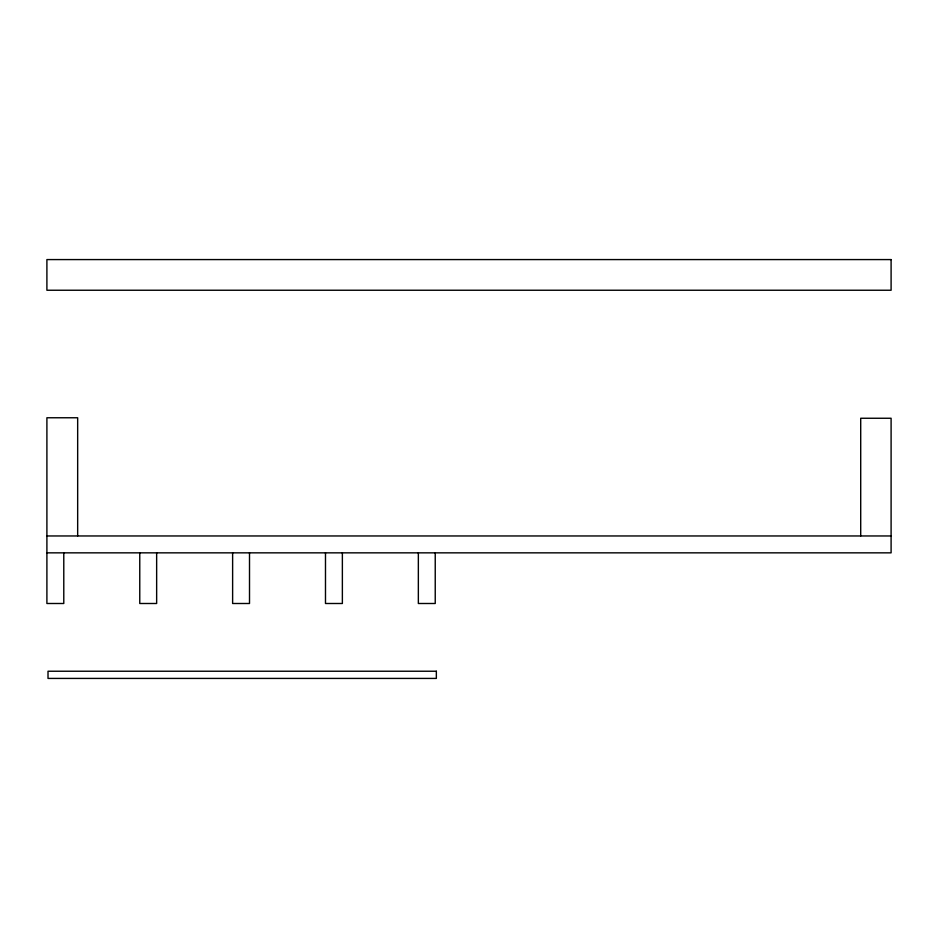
<?xml version="1.0" encoding="UTF-8"?>
<svg xmlns="http://www.w3.org/2000/svg" width="938" height="938" viewBox="0 0 938 938"><rect width="100%" height="100%" fill="white"/><g stroke="black" fill="none" stroke-linecap="round" stroke-linejoin="round"><path stroke-width="1.41" d="M46.9 535.961L891.1 535.961M46.9 552.845L891.1 552.845L891.1 418.254L860.709 418.254L860.709 535.961M435.232 552.845L435.232 603.497L418.348 603.497L418.348 552.845M342.37 552.845L342.37 603.497L325.486 603.497L325.486 552.845M249.508 552.845L249.508 603.497L232.624 603.497L232.624 552.845M156.646 552.845L156.646 603.497L139.762 603.497L139.762 552.845M77.666 535.961L77.666 417.762L46.9 417.762L46.9 603.497L63.784 603.497L63.784 552.845M891.1 259.58L46.9 259.58L46.9 290.241L891.1 290.241L891.1 259.58M436.346 671.233L48.014 671.233L48.014 678.42L436.346 678.42L436.346 671.233"/></g></svg>
